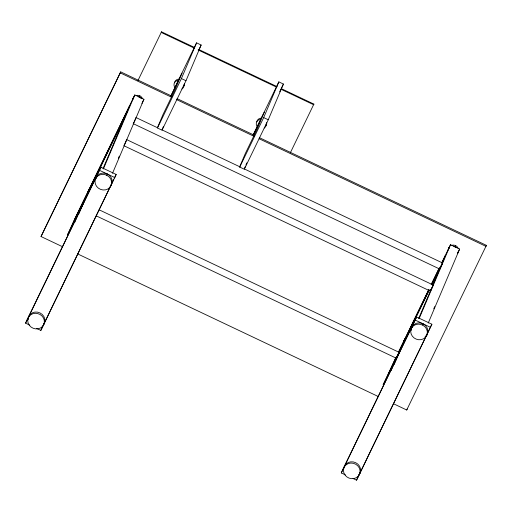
<?xml version="1.0" encoding="UTF-8"?>
<svg xmlns="http://www.w3.org/2000/svg" width="512" height="512" viewBox="0 0 512 512"><rect width="100%" height="100%" fill="white"/><g stroke="black" fill="none" stroke-linecap="round" stroke-linejoin="round"><path stroke-width="0.77" d="M126.701 139.654L124.736 143.917M135.955 117.754L134.464 121.101M96.346 215.904L396.422 358.259L398.714 353.293M123.834 145.696L430.4 291.13L431.258 289.171M133.197 123.642L439.763 269.075L442.054 264.109M244.262 168.902L442.624 263.008L439.763 269.075M62.714 246.822L41.03 236.538L120.717 71.878L172.026 96.224M41.03 236.538L120.717 71.878M29.754 325.152L25.6 323.181L26.931 320.051L100.941 167.232L116.179 174.464L40.838 330.413L36.678 328.442M28.435 317.491L28.966 316.237A8.435 7.718 23 0 1 39.949 312.902A8.435 7.718 23 0 1 44.198 323.462L43.667 324.717A8.435 7.718 23 0 1 29.331 325.312A8.435 7.718 23 0 1 35.155 313.28A8.435 7.718 23 0 1 43.667 324.717M74.746 222.298L81.562 206.24L67.424 235.085L74.605 219.226L134.79 94.938L143.936 99.27L112.512 173.293M88.365 190.79L88.896 189.542M78.784 213.958L85.6 197.901L125.965 114.547L103.04 168.563M95.712 178.566L96.25 177.312M25.6 323.181L100.941 167.232M132.774 99.104L133.306 97.85M103.373 168.954L134.79 94.938M194.733 47.578L161.51 31.821L161.248 32.448L194.464 48.205M139.36 97.101L139.898 95.853M40.838 330.413L113.747 179.482M106.694 175.232L107.232 173.978A8.435 7.718 23 0 0 95.635 179.232M118.381 158.298L119.309 156.109M110.95 185.792A8.435 7.718 23 0 0 102.438 174.355A8.435 7.718 23 0 0 96.608 186.387A8.435 7.718 23 0 0 110.95 185.792L111.482 184.538M157.555 127.398L163.027 114.509L174.867 90.061L182.048 73.139L170.982 95.987M181.408 78.566L196.57 42.848L201.139 45.018L185.984 80.73L162.029 130.189L157.459 128.019L181.408 78.566L185.984 80.73M162.125 129.568L163.341 126.701M239.533 167.149L245.306 153.542L257.146 129.088L264.326 112.173L253.267 135.021M263.686 117.594L278.848 81.882L283.418 84.051L268.262 119.763L244.307 169.222L239.738 167.053L263.686 117.594L268.262 119.763M244.403 168.602L245.318 166.451M245.926 165.018L246.835 162.867M281.389 88.685L313.882 104.102L313.619 104.73L281.12 89.312M345.466 474.925L341.306 472.954L342.637 469.818L416.646 317.005L431.885 324.23L356.544 480.179L353.082 478.541M344.141 467.258L344.672 466.003M391.072 370.605L397.267 356.006L383.13 384.858L395.77 357.709M404.077 340.563L404.608 339.309M394.182 364.461L395.11 362.272M395.731 360.813L401.306 347.674L429.146 290.189M411.424 328.333L411.955 327.078M341.306 472.954L416.646 317.005M418.746 318.33L431.763 287.674M432.998 284.755L441.363 265.05L431.93 284.435M448.48 248.87L449.011 247.616M419.078 318.72L450.502 244.704L459.642 249.043L428.224 323.059M455.072 246.874L455.603 245.619M356.544 480.179L431.885 324.23M422.406 325.005L422.938 323.75M359.379 474.49A8.435 7.718 23 0 0 350.861 463.053A8.435 7.718 23 0 0 345.037 475.085A8.435 7.718 23 0 0 359.379 474.49L359.91 473.235M433.779 308.8L434.707 306.611M426.662 335.565A8.435 7.718 23 0 0 418.144 324.128A8.435 7.718 23 0 0 412.32 336.16A8.435 7.718 23 0 0 426.662 335.565L427.194 334.31M393.709 403.84L406.714 410.01L407.142 409.011M259.475 137.702L486.4 245.357L485.978 246.362L259.046 138.707M137.933 80.589L161.51 31.821M141.914 103.437L143.936 99.27M114.438 178.048L116.179 174.464M170.784 96.09L196.57 42.848M198.4 50.682L201.139 45.018M253.062 135.123L278.848 81.882M279.648 91.834L283.418 84.051M290.298 152.87L313.882 104.102M398.541 351.994L428.704 289.702M431.136 284.685L439.117 268.211M441.542 263.2L450.502 244.704M396.109 357.325L388.243 374.342L429.203 289.766M398.541 352.307L428.736 289.952M431.514 284.218L439.149 268.448M441.926 262.714L445.402 255.546L442.048 263.245M431.629 284.749L440.307 266.829M459.642 249.043L457.626 253.21L458.157 251.955A5.062 4.627 23 0 1 457.478 252.96M406.714 410.01L486.4 245.357M134.099 121.862L133.299 123.456M124.134 145.139L124.403 144.589M442.33 263.565L442.63 263.034M432.966 285.619L433.267 285.062L126.694 139.629M430.4 291.13L433.267 285.062M399.181 352.371L99.206 209.837M396.422 358.259L399.283 352.192M199.066 49.632L277.056 86.63M198.074 49.92L276.787 87.258M177.082 98.624L254.413 135.302M120.288 72.883L171.603 97.222M176.659 99.622L253.99 136.307M136.058 117.574L157.702 127.84M162.029 129.894L239.93 166.848M99.61 170.368L114.848 177.594M415.322 320.134L430.554 327.366M77.888 254.022L378.528 396.64M411.488 328.346A8.435 7.718 23 0 1 423.904 324.282A8.435 7.718 23 0 1 425.056 336.909M411.245 330.355A8.435 7.718 23 0 1 411.347 329.005M344.064 467.93A8.435 7.718 23 0 1 355.654 462.675A8.435 7.718 23 0 1 358.778 474.912M448.115 250.022A5.062 4.627 23 0 1 449.158 247.866M453.818 246.451A5.062 4.627 23 0 1 456.186 247.578M107.232 173.978A8.435 7.718 23 0 1 110.355 186.214M28.256 319.514A8.435 7.718 23 0 1 28.352 318.157M88 191.942A5.062 4.627 23 0 1 89.043 189.786M132.41 100.256A5.062 4.627 23 0 1 133.453 98.099M138.112 96.685A5.062 4.627 23 0 1 141.376 98.746M88.531 190.694A5.062 4.627 23 0 1 90.522 187.744M132.941 99.002A5.062 4.627 23 0 1 133.984 96.845M136.07 95.539A5.062 4.627 23 0 1 142.534 98.605M403.68 342.938A5.062 4.627 23 0 1 404.755 339.558M404.243 340.461A5.062 4.627 23 0 1 405.286 338.304M448.646 248.768A5.062 4.627 23 0 1 449.69 246.611M451.782 245.306A5.062 4.627 23 0 1 458.246 248.371M266.72 122.63A5.062 4.627 23 0 1 265.645 126.01M256.813 121.818A5.062 4.627 23 0 1 261.216 118.144M174.534 82.784A5.062 4.627 23 0 1 178.931 79.11M184.442 83.597A5.062 4.627 23 0 1 184.045 85.971M266.189 123.885A5.062 4.627 23 0 1 264.166 128.051M257.184 126.611A5.062 4.627 23 0 1 260.685 119.392M183.91 84.851A5.062 4.627 23 0 1 181.888 89.018M174.906 87.578A5.062 4.627 23 0 1 178.4 80.365M75.194 218.304L72.531 224.57L127.034 112.045L129.69 105.779L75.194 218.304"/></g></svg>
